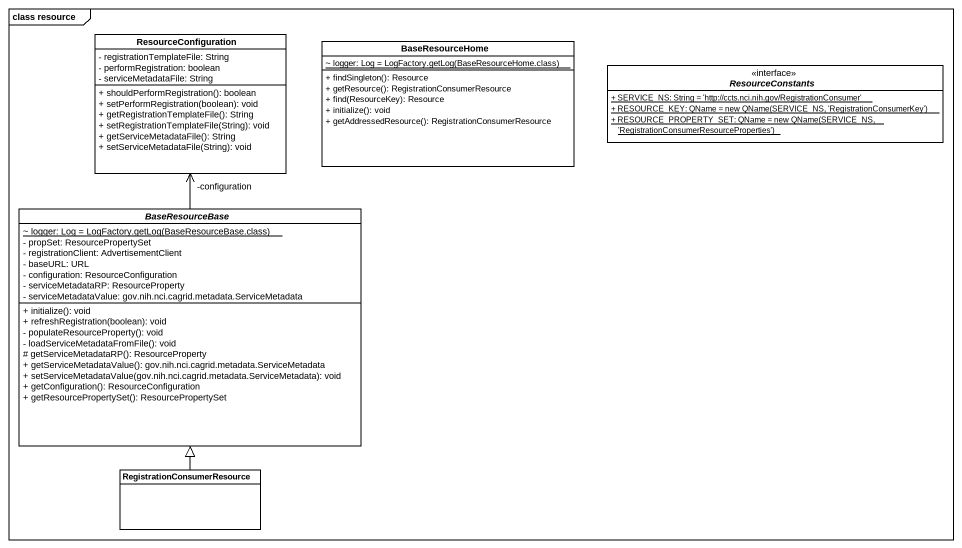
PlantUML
@startuml
mainframe class resource
hide circle
hide empty members
skinparam classAttributeIconSize 0
class ResourceConfiguration {
  - registrationTemplateFile: String
  - performRegistration: boolean
  - serviceMetadataFile: String
  + shouldPerformRegistration(): boolean
  + setPerformRegistration(boolean): void
  + getRegistrationTemplateFile(): String
  + setRegistrationTemplateFile(String): void
  + getServiceMetadataFile(): String
  + setServiceMetadataFile(String): void
}
class BaseResourceHome {
  {static} {field} ~ logger: Log = LogFactory.getLog(BaseResourceHome.class)
  + findSingleton(): Resource
  + getResource(): RegistrationConsumerResource
  + find(ResourceKey): Resource
  + initialize(): void
  + getAddressedResource(): RegistrationConsumerResource
}
interface ResourceConstants <<interface>> {
  {static} + SERVICE_NS: String = 'http://ccts.nci.nih.gov/RegistrationConsumer'
  {static} {field} + RESOURCE_KEY: QName = new QName(SERVICE_NS, 'RegistrationConsumerKey')
  {static} {field} + RESOURCE_PROPERTY_SET: QName = new QName(SERVICE_NS, 'RegistrationConsumerResourceProperties')
}
abstract class BaseResourceBase {
  {static} {field} ~ logger: Log = LogFactory.getLog(BaseResourceBase.class)
  - propSet: ResourcePropertySet
  - registrationClient: AdvertisementClient
  - baseURL: URL
  - configuration: ResourceConfiguration
  - serviceMetadataRP: ResourceProperty
  - serviceMetadataValue: gov.nih.nci.cagrid.metadata.ServiceMetadata
  + initialize(): void
  + refreshRegistration(boolean): void
  - populateResourceProperty(): void
  - loadServiceMetadataFromFile(): void
  # getServiceMetadataRP(): ResourceProperty
  + getServiceMetadataValue(): gov.nih.nci.cagrid.metadata.ServiceMetadata
  + setServiceMetadataValue(gov.nih.nci.cagrid.metadata.ServiceMetadata): void
  + getConfiguration(): ResourceConfiguration
  + getResourcePropertySet(): ResourcePropertySet
}
class RegistrationConsumerResource
BaseResourceBase -up-> "-configuration" ResourceConfiguration
RegistrationConsumerResource -up-|> BaseResourceBase
@enduml
